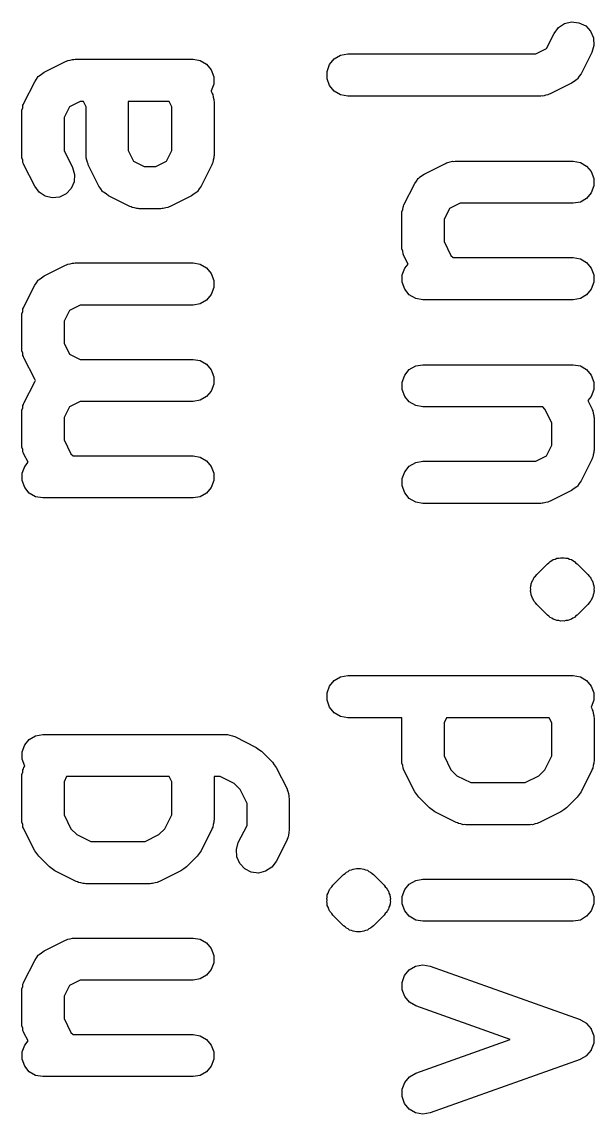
# Model space of a CAD drawing. Extents: x 10 to 287, y -200 to -10.
# Drawn here: x 169.767 to 171.8, y -91.083 to -87.2 of the extents above; entities that cross this region are included whole.
import ezdxf

# ---------------------------------------------------------------- set-up
doc = ezdxf.new("R2010")
doc.units = 0
doc.header["$MEASUREMENT"] = 0
doc.layers.add('BLACK', color=7, linetype='CONTINUOUS')

msp = doc.modelspace()

# ---------------------------------------------------------------- linework, layer by layer
at = {"layer": 'Black'}
for p, q in [((171.673, -87.22), (171.695, -87.2057)), ((171.695, -87.2057), (171.72, -87.1996)), ((171.72, -87.1996), (171.746, -87.2026)), ((171.746, -87.2026), (171.77, -87.2142)), ((171.77, -87.2142), (171.787, -87.2332)), ((171.631, -87.2948), (171.658, -87.2409)), ((171.658, -87.2409), (171.673, -87.22)), ((171.787, -87.2332), (171.798, -87.257)), ((171.799, -87.2831), (171.792, -87.308)), ((171.798, -87.257), (171.799, -87.2831)), ((169.952, -87.3336), (169.956, -87.3328)), ((169.956, -87.3328), (170.375, -87.3328)), ((170.375, -87.3328), (170.401, -87.3373)), ((170.86, -87.3513), (170.877, -87.3313)), ((170.877, -87.3313), (170.899, -87.3183)), ((170.899, -87.3183), (170.925, -87.3138)), ((170.925, -87.3138), (171.593, -87.3138)), ((171.593, -87.3138), (171.631, -87.2948)), ((171.792, -87.308), (171.754, -87.3842)), ((169.846, -87.3788), (169.922, -87.3407)), ((169.922, -87.3407), (169.926, -87.3395)), ((169.926, -87.3395), (169.93, -87.3373)), ((169.93, -87.3373), (169.939, -87.3358)), ((169.939, -87.3358), (169.947, -87.3333)), ((169.947, -87.3333), (169.952, -87.3336)), ((170.401, -87.3373), (170.423, -87.3504)), ((170.423, -87.3504), (170.44, -87.3703)), ((170.44, -87.3703), (170.449, -87.3948)), ((170.851, -87.3757), (170.86, -87.3513)), ((169.813, -87.4124), (169.819, -87.4035)), ((169.819, -87.4035), (169.825, -87.3943)), ((169.825, -87.3943), (169.827, -87.3931)), ((169.827, -87.3931), (169.828, -87.3914)), ((169.828, -87.3914), (169.837, -87.3854)), ((169.837, -87.3854), (169.846, -87.3788)), ((170.449, -87.3948), (170.449, -87.4208)), ((170.851, -87.4018), (170.851, -87.3757)), ((170.86, -87.4263), (170.851, -87.4018)), ((171.738, -87.4051), (171.729, -87.4112)), ((171.74, -87.4035), (171.738, -87.4051)), ((171.741, -87.4022), (171.74, -87.4035)), ((171.747, -87.393), (171.741, -87.4022)), ((171.754, -87.3842), (171.747, -87.393)), ((169.774, -87.4886), (169.813, -87.4124)), ((170.449, -87.4208), (170.44, -87.4453)), ((170.44, -87.4453), (170.44, -87.4456)), ((170.44, -87.4456), (170.442, -87.4505)), ((170.877, -87.4462), (170.86, -87.4263)), ((170.899, -87.4592), (170.877, -87.4462)), ((171.72, -87.4177), (171.644, -87.4558)), ((171.729, -87.4112), (171.72, -87.4177)), ((169.974, -87.4828), (169.936, -87.5018)), ((169.986, -87.4828), (169.974, -87.4828)), ((169.995, -87.5017), (169.986, -87.4828)), ((170.145, -87.4828), (170.145, -87.484)), ((170.29, -87.4828), (170.145, -87.4828)), ((170.145, -87.484), (170.145, -87.6568)), ((170.3, -87.5017), (170.29, -87.4828)), ((170.442, -87.4505), (170.443, -87.4546)), ((170.443, -87.4546), (170.445, -87.4583)), ((170.445, -87.4583), (170.447, -87.467)), ((170.447, -87.467), (170.449, -87.4754)), ((170.449, -87.4754), (170.449, -87.4797)), ((170.449, -87.4797), (170.45, -87.484)), ((170.45, -87.484), (170.45, -87.6745)), ((170.925, -87.4638), (170.899, -87.4592)), ((171.611, -87.4638), (170.925, -87.4638)), ((171.615, -87.463), (171.611, -87.4638)), ((171.619, -87.4633), (171.615, -87.463)), ((171.628, -87.4608), (171.619, -87.4633)), ((171.636, -87.4592), (171.628, -87.4608)), ((171.64, -87.4571), (171.636, -87.4592)), ((171.644, -87.4558), (171.64, -87.4571)), ((169.767, -87.5135), (169.77, -87.5051)), ((169.767, -87.5178), (169.767, -87.5135)), ((169.767, -87.5221), (169.767, -87.5178)), ((169.767, -87.6745), (169.767, -87.5221)), ((169.77, -87.5051), (169.771, -87.4964)), ((169.771, -87.4964), (169.773, -87.4927)), ((169.773, -87.4927), (169.774, -87.4886)), ((169.936, -87.5018), (169.917, -87.5398)), ((169.995, -87.6745), (169.995, -87.5017)), ((170.3, -87.6568), (170.3, -87.5017)), ((169.917, -87.5398), (169.917, -87.6568)), ((169.767, -87.6787), (169.767, -87.6745)), ((169.767, -87.683), (169.767, -87.6787)), ((169.917, -87.6568), (169.947, -87.7171)), ((169.996, -87.6787), (169.995, -87.6745)), ((169.996, -87.683), (169.996, -87.6787)), ((170.145, -87.6568), (170.164, -87.6948)), ((170.281, -87.6948), (170.3, -87.6568)), ((170.45, -87.6745), (170.449, -87.6787)), ((170.449, -87.6787), (170.449, -87.683)), ((169.77, -87.6915), (169.767, -87.683)), ((169.771, -87.7001), (169.77, -87.6915)), ((169.773, -87.7039), (169.771, -87.7001)), ((169.774, -87.708), (169.773, -87.7039)), ((169.813, -87.7842), (169.774, -87.708)), ((169.947, -87.7171), (169.954, -87.7421)), ((169.998, -87.6915), (169.996, -87.683)), ((170, -87.7001), (169.998, -87.6915)), ((170.002, -87.7039), (170, -87.7001)), ((170.003, -87.708), (170.002, -87.7039)), ((170.041, -87.7842), (170.003, -87.708)), ((170.164, -87.6948), (170.202, -87.7138)), ((170.202, -87.7138), (170.243, -87.7138)), ((170.243, -87.7138), (170.281, -87.6948)), ((170.442, -87.708), (170.404, -87.7842)), ((170.443, -87.7039), (170.442, -87.708)), ((170.445, -87.7001), (170.443, -87.7039)), ((170.447, -87.6915), (170.445, -87.7001)), ((170.449, -87.683), (170.447, -87.6915)), ((171.196, -87.7407), (171.272, -87.7026)), ((171.272, -87.7026), (171.276, -87.7014)), ((171.276, -87.7014), (171.28, -87.6992)), ((171.28, -87.6992), (171.289, -87.6977)), ((171.289, -87.6977), (171.297, -87.6952)), ((171.297, -87.6952), (171.302, -87.6955)), ((171.302, -87.6955), (171.306, -87.6947)), ((171.306, -87.6947), (171.725, -87.6947)), ((171.725, -87.6947), (171.751, -87.6992)), ((171.751, -87.6992), (171.773, -87.7123)), ((171.773, -87.7123), (171.79, -87.7322)), ((169.954, -87.7421), (169.953, -87.7681)), ((171.169, -87.7654), (171.175, -87.7562)), ((171.175, -87.7562), (171.177, -87.755)), ((171.177, -87.755), (171.178, -87.7533)), ((171.178, -87.7533), (171.187, -87.7473)), ((171.187, -87.7473), (171.196, -87.7407)), ((171.79, -87.7322), (171.799, -87.7567)), ((171.799, -87.7567), (171.799, -87.7827)), ((169.828, -87.8051), (169.813, -87.7842)), ((169.942, -87.792), (169.924, -87.8109)), ((169.953, -87.7681), (169.942, -87.792)), ((170.048, -87.793), (170.041, -87.7842)), ((170.054, -87.8022), (170.048, -87.793)), ((170.397, -87.793), (170.391, -87.8022)), ((170.404, -87.7842), (170.397, -87.793)), ((171.124, -87.8505), (171.163, -87.7743)), ((171.163, -87.7743), (171.169, -87.7654)), ((171.799, -87.7827), (171.79, -87.8072)), ((169.85, -87.8195), (169.828, -87.8051)), ((169.875, -87.8255), (169.85, -87.8195)), ((169.901, -87.8226), (169.875, -87.8255)), ((169.924, -87.8109), (169.901, -87.8226)), ((170.055, -87.8035), (170.054, -87.8022)), ((170.057, -87.8051), (170.055, -87.8035)), ((170.066, -87.8112), (170.057, -87.8051)), ((170.075, -87.8177), (170.066, -87.8112)), ((170.151, -87.8558), (170.075, -87.8177)), ((170.37, -87.8177), (170.294, -87.8558)), ((170.379, -87.8112), (170.37, -87.8177)), ((170.388, -87.8051), (170.379, -87.8112)), ((170.39, -87.8035), (170.388, -87.8051)), ((170.391, -87.8022), (170.39, -87.8035)), ((171.773, -87.8272), (171.751, -87.8402)), ((171.79, -87.8072), (171.773, -87.8272)), ((170.155, -87.8571), (170.151, -87.8558)), ((170.159, -87.8592), (170.155, -87.8571)), ((170.167, -87.8608), (170.159, -87.8592)), ((170.176, -87.8633), (170.167, -87.8608)), ((170.18, -87.863), (170.176, -87.8633)), ((170.184, -87.8638), (170.18, -87.863)), ((170.261, -87.8638), (170.184, -87.8638)), ((170.265, -87.863), (170.261, -87.8638)), ((170.269, -87.8633), (170.265, -87.863)), ((170.278, -87.8608), (170.269, -87.8633)), ((170.286, -87.8592), (170.278, -87.8608)), ((170.29, -87.8571), (170.286, -87.8592)), ((170.294, -87.8558), (170.29, -87.8571)), ((171.117, -87.8754), (171.12, -87.867)), ((171.117, -87.8797), (171.117, -87.8754)), ((171.12, -87.867), (171.121, -87.8583)), ((171.121, -87.8583), (171.123, -87.8546)), ((171.123, -87.8546), (171.124, -87.8505)), ((171.286, -87.8637), (171.267, -87.9017)), ((171.324, -87.8447), (171.286, -87.8637)), ((171.725, -87.8447), (171.324, -87.8447)), ((171.751, -87.8402), (171.725, -87.8447)), ((171.117, -87.884), (171.117, -87.8797)), ((171.117, -87.9983), (171.117, -87.884)), ((171.267, -87.9017), (171.267, -87.9806)), ((171.267, -87.9806), (171.291, -88.0301)), ((171.117, -88.0025), (171.117, -87.9983)), ((171.117, -88.0069), (171.117, -88.0025)), ((171.12, -88.0153), (171.117, -88.0069)), ((171.121, -88.0239), (171.12, -88.0153)), ((171.123, -88.0277), (171.121, -88.0239)), ((171.124, -88.0318), (171.123, -88.0277)), ((171.139, -88.0605), (171.124, -88.0318)), ((171.291, -88.0301), (171.299, -88.0376)), ((169.846, -88.1026), (169.922, -88.0645)), ((169.922, -88.0645), (169.926, -88.0633)), ((169.926, -88.0633), (169.93, -88.0611)), ((169.93, -88.0611), (169.939, -88.0596)), ((169.939, -88.0596), (169.947, -88.0571)), ((169.947, -88.0571), (169.952, -88.0574)), ((169.952, -88.0574), (169.956, -88.0566)), ((169.956, -88.0566), (170.375, -88.0566)), ((170.375, -88.0566), (170.401, -88.0611)), ((170.401, -88.0611), (170.423, -88.0742)), ((171.127, -88.0751), (171.139, -88.0605)), ((171.299, -88.0376), (171.725, -88.0376)), ((171.725, -88.0376), (171.751, -88.0421)), ((171.751, -88.0421), (171.773, -88.0551)), ((171.773, -88.0551), (171.79, -88.0751)), ((169.828, -88.1153), (169.837, -88.1092)), ((169.837, -88.1092), (169.846, -88.1026)), ((170.423, -88.0742), (170.44, -88.0941)), ((170.44, -88.0941), (170.449, -88.1186)), ((171.118, -88.0995), (171.127, -88.0751)), ((171.118, -88.1256), (171.118, -88.0995)), ((171.79, -88.0751), (171.799, -88.0995)), ((171.799, -88.0995), (171.799, -88.1256)), ((169.774, -88.2124), (169.813, -88.1362)), ((169.813, -88.1362), (169.819, -88.1273)), ((169.819, -88.1273), (169.825, -88.1181)), ((169.825, -88.1181), (169.827, -88.1169)), ((169.827, -88.1169), (169.828, -88.1153)), ((170.449, -88.1446), (170.44, -88.1691)), ((170.449, -88.1186), (170.449, -88.1446)), ((171.127, -88.1501), (171.118, -88.1256)), ((171.799, -88.1256), (171.79, -88.1501)), ((170.44, -88.1691), (170.423, -88.1891)), ((171.143, -88.17), (171.127, -88.1501)), ((171.166, -88.183), (171.143, -88.17)), ((171.192, -88.1876), (171.166, -88.183)), ((171.751, -88.183), (171.725, -88.1876)), ((171.773, -88.17), (171.751, -88.183)), ((171.79, -88.1501), (171.773, -88.17)), ((169.77, -88.2289), (169.771, -88.2203)), ((169.771, -88.2203), (169.773, -88.2165)), ((169.773, -88.2165), (169.774, -88.2124)), ((169.936, -88.2256), (169.917, -88.2636)), ((169.974, -88.2066), (169.936, -88.2256)), ((170.375, -88.2066), (169.974, -88.2066)), ((170.401, -88.2021), (170.375, -88.2066)), ((170.423, -88.1891), (170.401, -88.2021)), ((171.725, -88.1876), (171.192, -88.1876)), ((169.767, -88.2373), (169.77, -88.2289)), ((169.767, -88.2416), (169.767, -88.2373)), ((169.767, -88.2459), (169.767, -88.2416)), ((169.767, -88.3602), (169.767, -88.2459)), ((169.917, -88.2636), (169.917, -88.3425)), ((169.917, -88.3425), (169.936, -88.3805)), ((169.767, -88.3644), (169.767, -88.3602)), ((169.767, -88.3688), (169.767, -88.3644)), ((169.77, -88.3772), (169.767, -88.3688)), ((169.771, -88.3858), (169.77, -88.3772)), ((169.936, -88.3805), (169.974, -88.3995)), ((169.773, -88.3896), (169.771, -88.3858)), ((169.774, -88.3937), (169.773, -88.3896)), ((169.813, -88.4699), (169.774, -88.3937)), ((169.974, -88.3995), (170.375, -88.3995)), ((170.375, -88.3995), (170.401, -88.404)), ((170.401, -88.404), (170.423, -88.417)), ((170.423, -88.417), (170.44, -88.437)), ((171.166, -88.423), (171.192, -88.4185)), ((171.192, -88.4185), (171.725, -88.4185)), ((171.725, -88.4185), (171.751, -88.423)), ((170.44, -88.437), (170.449, -88.4615)), ((171.118, -88.4805), (171.127, -88.456)), ((171.127, -88.456), (171.143, -88.4361)), ((171.143, -88.4361), (171.166, -88.423)), ((171.751, -88.423), (171.773, -88.4361)), ((171.773, -88.4361), (171.79, -88.456)), ((171.79, -88.456), (171.799, -88.4805)), ((169.774, -88.5552), (169.813, -88.479)), ((169.816, -88.4745), (169.813, -88.4699)), ((169.813, -88.479), (169.816, -88.4745)), ((170.449, -88.4875), (170.44, -88.512)), ((170.449, -88.4615), (170.449, -88.4875)), ((171.118, -88.5065), (171.118, -88.4805)), ((171.799, -88.4805), (171.799, -88.5065)), ((170.423, -88.5319), (170.401, -88.545)), ((170.44, -88.512), (170.423, -88.5319)), ((171.127, -88.531), (171.118, -88.5065)), ((171.143, -88.551), (171.127, -88.531)), ((171.79, -88.531), (171.778, -88.5456)), ((171.799, -88.5065), (171.79, -88.531)), ((169.767, -88.5802), (169.77, -88.5718)), ((169.77, -88.5718), (169.771, -88.5631)), ((169.771, -88.5631), (169.773, -88.5594)), ((169.773, -88.5594), (169.774, -88.5552)), ((169.936, -88.5685), (169.917, -88.6065)), ((169.974, -88.5495), (169.936, -88.5685)), ((170.375, -88.5495), (169.974, -88.5495)), ((170.401, -88.545), (170.375, -88.5495)), ((171.166, -88.564), (171.143, -88.551)), ((171.192, -88.5685), (171.166, -88.564)), ((171.618, -88.5685), (171.192, -88.5685)), ((171.625, -88.576), (171.618, -88.5685)), ((171.778, -88.5456), (171.792, -88.5743)), ((171.792, -88.5743), (171.793, -88.5784)), ((169.767, -88.5845), (169.767, -88.5802)), ((169.767, -88.5888), (169.767, -88.5845)), ((169.767, -88.703), (169.767, -88.5888)), ((169.917, -88.6065), (169.917, -88.6853)), ((171.65, -88.6255), (171.625, -88.576)), ((171.793, -88.5784), (171.795, -88.5822)), ((171.795, -88.5822), (171.797, -88.5908)), ((171.797, -88.5908), (171.799, -88.5992)), ((171.799, -88.5992), (171.799, -88.6036)), ((171.799, -88.6036), (171.8, -88.6078)), ((171.8, -88.6078), (171.8, -88.7221)), ((171.65, -88.7044), (171.65, -88.6255)), ((169.917, -88.6853), (169.941, -88.7348)), ((169.767, -88.7073), (169.767, -88.703)), ((169.767, -88.7116), (169.767, -88.7073)), ((169.77, -88.72), (169.767, -88.7116)), ((169.771, -88.7287), (169.77, -88.72)), ((169.773, -88.7324), (169.771, -88.7287)), ((171.631, -88.7424), (171.65, -88.7044)), ((171.799, -88.7307), (171.797, -88.7391)), ((171.8, -88.7221), (171.799, -88.7264)), ((171.799, -88.7264), (171.799, -88.7307)), ((169.774, -88.7366), (169.773, -88.7324)), ((169.789, -88.7653), (169.774, -88.7366)), ((169.777, -88.7798), (169.789, -88.7653)), ((169.941, -88.7348), (169.949, -88.7423)), ((169.949, -88.7423), (170.375, -88.7423)), ((170.375, -88.7423), (170.401, -88.7469)), ((170.401, -88.7469), (170.423, -88.7599)), ((170.423, -88.7599), (170.44, -88.7798)), ((171.143, -88.7789), (171.166, -88.7659)), ((171.166, -88.7659), (171.192, -88.7614)), ((171.192, -88.7614), (171.593, -88.7614)), ((171.593, -88.7614), (171.631, -88.7424)), ((171.792, -88.7556), (171.754, -88.8318)), ((171.793, -88.7515), (171.792, -88.7556)), ((171.795, -88.7477), (171.793, -88.7515)), ((171.797, -88.7391), (171.795, -88.7477)), ((169.768, -88.8043), (169.777, -88.7798)), ((169.768, -88.8304), (169.768, -88.8043)), ((170.44, -88.7798), (170.449, -88.8043)), ((170.449, -88.8043), (170.449, -88.8304)), ((171.118, -88.8234), (171.127, -88.7989)), ((171.127, -88.7989), (171.143, -88.7789)), ((169.777, -88.8548), (169.768, -88.8304)), ((170.449, -88.8304), (170.44, -88.8548)), ((171.118, -88.8494), (171.118, -88.8234)), ((171.747, -88.8407), (171.741, -88.8499)), ((171.754, -88.8318), (171.747, -88.8407)), ((169.793, -88.8748), (169.777, -88.8548)), ((169.816, -88.8878), (169.793, -88.8748)), ((170.423, -88.8748), (170.401, -88.8878)), ((170.44, -88.8548), (170.423, -88.8748)), ((171.127, -88.8739), (171.118, -88.8494)), ((171.143, -88.8938), (171.127, -88.8739)), ((171.72, -88.8654), (171.644, -88.9035)), ((171.729, -88.8588), (171.72, -88.8654)), ((171.738, -88.8527), (171.729, -88.8588)), ((171.74, -88.8511), (171.738, -88.8527)), ((171.741, -88.8499), (171.74, -88.8511)), ((169.842, -88.8923), (169.816, -88.8878)), ((170.375, -88.8923), (169.842, -88.8923)), ((170.401, -88.8878), (170.375, -88.8923)), ((171.166, -88.9069), (171.143, -88.8938)), ((171.192, -88.9114), (171.166, -88.9069)), ((171.611, -88.9114), (171.192, -88.9114)), ((171.615, -88.9106), (171.611, -88.9114)), ((171.619, -88.9109), (171.615, -88.9106)), ((171.628, -88.9084), (171.619, -88.9109)), ((171.636, -88.9069), (171.628, -88.9084)), ((171.64, -88.9047), (171.636, -88.9069)), ((171.644, -88.9035), (171.64, -88.9047)), ((171.639, -89.1224), (171.644, -89.1178)), ((171.644, -89.1178), (171.65, -89.115)), ((171.65, -89.115), (171.655, -89.1113)), ((171.655, -89.1113), (171.661, -89.1096)), ((171.661, -89.1096), (171.667, -89.1068)), ((171.667, -89.1068), (171.674, -89.1062)), ((171.674, -89.1062), (171.68, -89.1045)), ((171.68, -89.1045), (171.687, -89.1051)), ((171.687, -89.1051), (171.693, -89.1045)), ((171.693, -89.1045), (171.7, -89.1062)), ((171.7, -89.1062), (171.706, -89.1068)), ((171.706, -89.1068), (171.712, -89.1096)), ((171.712, -89.1096), (171.719, -89.1113)), ((171.719, -89.1113), (171.724, -89.115)), ((171.724, -89.115), (171.73, -89.1178)), ((171.73, -89.1178), (171.734, -89.1224)), ((171.596, -89.1643), (171.634, -89.1262)), ((171.634, -89.1262), (171.639, -89.1224)), ((171.734, -89.1224), (171.74, -89.1262)), ((171.74, -89.1262), (171.778, -89.1643)), ((171.576, -89.1979), (171.579, -89.192)), ((171.579, -89.192), (171.581, -89.1856)), ((171.581, -89.1856), (171.583, -89.1829)), ((171.583, -89.1829), (171.584, -89.1798)), ((171.584, -89.1798), (171.586, -89.1773)), ((171.586, -89.1773), (171.587, -89.1743)), ((171.587, -89.1743), (171.592, -89.1697)), ((171.592, -89.1697), (171.596, -89.1643)), ((171.778, -89.1643), (171.782, -89.1697)), ((171.782, -89.1697), (171.786, -89.1743)), ((171.786, -89.1743), (171.788, -89.1773)), ((171.788, -89.1773), (171.79, -89.1798)), ((171.79, -89.1798), (171.791, -89.1829)), ((171.791, -89.1829), (171.793, -89.1856)), ((171.793, -89.1856), (171.795, -89.192)), ((171.795, -89.192), (171.797, -89.1979)), ((171.574, -89.2108), (171.575, -89.2076)), ((171.575, -89.2173), (171.574, -89.2108)), ((171.574, -89.2239), (171.575, -89.2173)), ((171.575, -89.2271), (171.574, -89.2239)), ((171.575, -89.2043), (171.576, -89.2012)), ((171.575, -89.2076), (171.575, -89.2043)), ((171.575, -89.2304), (171.575, -89.2271)), ((171.576, -89.2335), (171.575, -89.2304)), ((171.576, -89.2012), (171.576, -89.1979)), ((171.576, -89.2367), (171.576, -89.2335)), ((171.797, -89.1979), (171.798, -89.2012)), ((171.798, -89.2335), (171.797, -89.2367)), ((171.798, -89.2012), (171.799, -89.2043)), ((171.799, -89.2304), (171.798, -89.2335)), ((171.799, -89.2043), (171.799, -89.2076)), ((171.799, -89.2076), (171.8, -89.2108)), ((171.8, -89.2108), (171.799, -89.2173)), ((171.799, -89.2173), (171.8, -89.2239)), ((171.8, -89.2239), (171.799, -89.2271)), ((171.799, -89.2271), (171.799, -89.2304)), ((171.579, -89.2427), (171.576, -89.2367)), ((171.581, -89.249), (171.579, -89.2427)), ((171.583, -89.2517), (171.581, -89.249)), ((171.584, -89.2548), (171.583, -89.2517)), ((171.586, -89.2574), (171.584, -89.2548)), ((171.587, -89.2604), (171.586, -89.2574)), ((171.592, -89.265), (171.587, -89.2604)), ((171.596, -89.2704), (171.592, -89.265)), ((171.634, -89.3085), (171.596, -89.2704)), ((171.778, -89.2704), (171.74, -89.3085)), ((171.782, -89.265), (171.778, -89.2704)), ((171.786, -89.2604), (171.782, -89.265)), ((171.788, -89.2574), (171.786, -89.2604)), ((171.79, -89.2548), (171.788, -89.2574)), ((171.791, -89.2517), (171.79, -89.2548)), ((171.793, -89.249), (171.791, -89.2517)), ((171.795, -89.2427), (171.793, -89.249)), ((171.797, -89.2367), (171.795, -89.2427)), ((171.639, -89.3122), (171.634, -89.3085)), ((171.644, -89.3169), (171.639, -89.3122)), ((171.734, -89.3122), (171.73, -89.3169)), ((171.74, -89.3085), (171.734, -89.3122)), ((171.65, -89.3196), (171.644, -89.3169)), ((171.655, -89.3234), (171.65, -89.3196)), ((171.661, -89.3251), (171.655, -89.3234)), ((171.667, -89.3279), (171.661, -89.3251)), ((171.674, -89.3284), (171.667, -89.3279)), ((171.68, -89.3301), (171.674, -89.3284)), ((171.687, -89.3296), (171.68, -89.3301)), ((171.693, -89.3301), (171.687, -89.3296)), ((171.7, -89.3284), (171.693, -89.3301)), ((171.706, -89.3279), (171.7, -89.3284)), ((171.712, -89.3251), (171.706, -89.3279)), ((171.719, -89.3234), (171.712, -89.3251)), ((171.724, -89.3196), (171.719, -89.3234)), ((171.73, -89.3169), (171.724, -89.3196)), ((170.86, -89.5608), (170.877, -89.5408)), ((170.877, -89.5408), (170.899, -89.5278)), ((170.899, -89.5278), (170.925, -89.5233)), ((170.925, -89.5233), (171.725, -89.5233)), ((171.725, -89.5233), (171.751, -89.5278)), ((171.751, -89.5278), (171.773, -89.5408)), ((171.773, -89.5408), (171.79, -89.5608)), ((170.851, -89.5853), (170.86, -89.5608)), ((170.851, -89.6113), (170.851, -89.5853)), ((171.79, -89.5608), (171.799, -89.5853)), ((171.799, -89.5853), (171.799, -89.6113)), ((170.86, -89.6358), (170.851, -89.6113)), ((171.799, -89.6113), (171.79, -89.6358)), ((170.877, -89.6557), (170.86, -89.6358)), ((170.899, -89.6688), (170.877, -89.6557)), ((171.79, -89.6358), (171.79, -89.6361)), ((171.79, -89.6361), (171.792, -89.6409)), ((171.792, -89.6409), (171.793, -89.6451)), ((171.793, -89.6451), (171.795, -89.6488)), ((171.795, -89.6488), (171.797, -89.6575)), ((171.797, -89.6575), (171.799, -89.6659)), ((170.925, -89.6733), (170.899, -89.6688)), ((171.117, -89.6733), (170.925, -89.6733)), ((171.117, -89.6745), (171.117, -89.6733)), ((171.117, -89.8269), (171.117, -89.6745)), ((171.276, -89.6733), (171.267, -89.6922)), ((171.267, -89.6922), (171.267, -89.8092)), ((171.64, -89.6733), (171.276, -89.6733)), ((171.65, -89.6922), (171.64, -89.6733)), ((171.65, -89.8092), (171.65, -89.6922)), ((171.799, -89.6659), (171.799, -89.6702)), ((171.799, -89.6702), (171.8, -89.6745)), ((171.8, -89.6745), (171.8, -89.8269)), ((169.793, -89.7504), (169.816, -89.7373)), ((169.816, -89.7373), (169.842, -89.7328)), ((169.842, -89.7328), (170.489, -89.7328)), ((170.489, -89.7328), (170.493, -89.7336)), ((170.493, -89.7336), (170.498, -89.7333)), ((170.498, -89.7333), (170.506, -89.7358)), ((170.506, -89.7358), (170.515, -89.7373)), ((170.515, -89.7373), (170.519, -89.7395)), ((170.519, -89.7395), (170.523, -89.7407)), ((170.523, -89.7407), (170.599, -89.7788)), ((169.768, -89.7948), (169.777, -89.7703)), ((169.777, -89.7703), (169.793, -89.7504)), ((170.599, -89.7788), (170.609, -89.786)), ((169.768, -89.8208), (169.768, -89.7948)), ((170.609, -89.786), (170.618, -89.7929)), ((170.618, -89.7929), (170.657, -89.831)), ((171.267, -89.8092), (171.291, -89.8586)), ((171.625, -89.8586), (171.65, -89.8092)), ((169.777, -89.8453), (169.768, -89.8208)), ((169.771, -89.8583), (169.773, -89.8546)), ((169.773, -89.8546), (169.774, -89.8505)), ((169.774, -89.8505), (169.777, -89.8456)), ((169.777, -89.8456), (169.777, -89.8453)), ((170.657, -89.831), (170.663, -89.8408)), ((170.663, -89.8408), (170.671, -89.8505)), ((170.671, -89.8505), (170.709, -89.9266)), ((171.117, -89.8311), (171.117, -89.8269)), ((171.117, -89.8354), (171.117, -89.8311)), ((171.12, -89.8439), (171.117, -89.8354)), ((171.121, -89.8525), (171.12, -89.8439)), ((171.123, -89.8563), (171.121, -89.8525)), ((171.124, -89.8604), (171.123, -89.8563)), ((171.793, -89.8563), (171.792, -89.8604)), ((171.795, -89.8525), (171.793, -89.8563)), ((171.797, -89.8439), (171.795, -89.8525)), ((171.799, -89.8354), (171.797, -89.8439)), ((171.8, -89.8269), (171.799, -89.8311)), ((171.799, -89.8311), (171.799, -89.8354)), ((169.767, -89.8754), (169.77, -89.867)), ((169.767, -89.8797), (169.767, -89.8754)), ((169.767, -89.884), (169.767, -89.8797)), ((169.767, -90.0364), (169.767, -89.884)), ((169.77, -89.867), (169.771, -89.8583)), ((169.926, -89.8828), (169.917, -89.9017)), ((170.29, -89.8828), (169.926, -89.8828)), ((170.3, -89.9017), (170.29, -89.8828)), ((170.471, -89.8828), (170.45, -89.8828)), ((170.45, -89.8828), (170.45, -89.884)), ((170.45, -89.884), (170.45, -90.0364)), ((170.521, -89.9075), (170.471, -89.8828)), ((171.163, -89.9366), (171.124, -89.8604)), ((171.291, -89.8586), (171.312, -89.8795)), ((171.312, -89.8795), (171.362, -89.9042)), ((171.555, -89.9042), (171.604, -89.8795)), ((171.604, -89.8795), (171.625, -89.8586)), ((171.792, -89.8604), (171.754, -89.9366)), ((169.917, -89.9017), (169.917, -90.0187)), ((170.3, -90.0187), (170.3, -89.9017)), ((170.542, -89.9284), (170.521, -89.9075)), ((170.567, -89.9779), (170.542, -89.9284)), ((170.709, -89.9266), (170.71, -89.9308)), ((170.71, -89.9308), (170.712, -89.9345)), ((170.712, -89.9345), (170.714, -89.9432)), ((171.362, -89.9042), (171.555, -89.9042)), ((170.714, -89.9432), (170.716, -89.9516)), ((170.716, -89.9516), (170.716, -89.9559)), ((170.716, -89.9559), (170.717, -89.9602)), ((170.717, -89.9602), (170.717, -90.0745)), ((171.17, -89.9462), (171.163, -89.9366)), ((171.177, -89.9561), (171.17, -89.9462)), ((171.215, -89.9942), (171.177, -89.9561)), ((171.74, -89.9561), (171.702, -89.9942)), ((171.747, -89.9462), (171.74, -89.9561)), ((171.754, -89.9366), (171.747, -89.9462)), ((170.567, -90.0568), (170.567, -89.9779)), ((171.225, -90.0011), (171.215, -89.9942)), ((171.234, -90.0082), (171.225, -90.0011)), ((171.31, -90.0463), (171.234, -90.0082)), ((171.682, -90.0082), (171.606, -90.0463)), ((171.692, -90.0011), (171.682, -90.0082)), ((171.702, -89.9942), (171.692, -90.0011)), ((169.767, -90.0406), (169.767, -90.0364)), ((169.767, -90.045), (169.767, -90.0406)), ((169.77, -90.0534), (169.767, -90.045)), ((169.917, -90.0187), (169.941, -90.0681)), ((170.275, -90.0681), (170.3, -90.0187)), ((170.449, -90.045), (170.447, -90.0534)), ((170.45, -90.0364), (170.449, -90.0406)), ((170.449, -90.0406), (170.449, -90.045)), ((171.315, -90.0476), (171.31, -90.0463)), ((171.318, -90.0497), (171.315, -90.0476)), ((171.327, -90.0512), (171.318, -90.0497)), ((171.335, -90.0537), (171.327, -90.0512)), ((171.59, -90.0512), (171.581, -90.0537)), ((171.598, -90.0497), (171.59, -90.0512)), ((171.602, -90.0476), (171.598, -90.0497)), ((171.606, -90.0463), (171.602, -90.0476)), ((169.771, -90.062), (169.77, -90.0534)), ((169.773, -90.0658), (169.771, -90.062)), ((169.774, -90.0699), (169.773, -90.0658)), ((169.813, -90.1461), (169.774, -90.0699)), ((169.941, -90.0681), (169.962, -90.089)), ((169.962, -90.089), (170.012, -90.1138)), ((170.205, -90.1138), (170.254, -90.089)), ((170.254, -90.089), (170.275, -90.0681)), ((170.442, -90.0699), (170.404, -90.1461)), ((170.443, -90.0658), (170.442, -90.0699)), ((170.445, -90.062), (170.443, -90.0658)), ((170.447, -90.0534), (170.445, -90.062)), ((170.536, -90.1171), (170.567, -90.0568)), ((170.716, -90.0831), (170.714, -90.0915)), ((170.717, -90.0745), (170.716, -90.0787)), ((170.716, -90.0787), (170.716, -90.0831)), ((171.34, -90.0535), (171.335, -90.0537)), ((171.344, -90.0542), (171.34, -90.0535)), ((171.573, -90.0542), (171.344, -90.0542)), ((171.577, -90.0535), (171.573, -90.0542)), ((171.581, -90.0537), (171.577, -90.0535)), ((170.012, -90.1138), (170.205, -90.1138)), ((170.529, -90.1421), (170.536, -90.1171)), ((170.709, -90.108), (170.671, -90.1842)), ((170.71, -90.1039), (170.709, -90.108)), ((170.712, -90.1001), (170.71, -90.1039)), ((170.714, -90.0915), (170.712, -90.1001)), ((169.82, -90.1558), (169.813, -90.1461)), ((169.827, -90.1656), (169.82, -90.1558)), ((169.865, -90.2037), (169.827, -90.1656)), ((170.39, -90.1656), (170.352, -90.2037)), ((170.397, -90.1558), (170.39, -90.1656)), ((170.404, -90.1461), (170.397, -90.1558)), ((170.531, -90.1681), (170.529, -90.1421)), ((169.875, -90.2106), (169.865, -90.2037)), ((170.352, -90.2037), (170.342, -90.2106)), ((170.541, -90.192), (170.531, -90.1681)), ((170.559, -90.2109), (170.541, -90.192)), ((170.655, -90.2051), (170.633, -90.2195)), ((170.671, -90.1842), (170.655, -90.2051)), ((169.884, -90.2177), (169.875, -90.2106)), ((169.96, -90.2558), (169.884, -90.2177)), ((170.332, -90.2177), (170.256, -90.2558)), ((170.342, -90.2106), (170.332, -90.2177)), ((170.582, -90.2226), (170.559, -90.2109)), ((170.608, -90.2255), (170.582, -90.2226)), ((170.633, -90.2195), (170.608, -90.2255)), ((170.872, -90.2691), (170.91, -90.231)), ((170.91, -90.231), (170.915, -90.2272)), ((170.915, -90.2272), (170.92, -90.2226)), ((170.92, -90.2226), (170.926, -90.2198)), ((170.926, -90.2198), (170.931, -90.216)), ((170.931, -90.216), (170.938, -90.2143)), ((170.938, -90.2143), (170.944, -90.2116)), ((170.944, -90.2116), (170.95, -90.211)), ((170.95, -90.211), (170.956, -90.2093)), ((170.956, -90.2093), (170.963, -90.2099)), ((170.963, -90.2099), (170.97, -90.2093)), ((170.97, -90.2093), (170.976, -90.211)), ((170.976, -90.211), (170.982, -90.2116)), ((170.982, -90.2116), (170.988, -90.2143)), ((170.988, -90.2143), (170.995, -90.216)), ((170.995, -90.216), (171, -90.2198)), ((171, -90.2198), (171.006, -90.2226)), ((171.006, -90.2226), (171.011, -90.2272)), ((171.011, -90.2272), (171.016, -90.231)), ((171.016, -90.231), (171.054, -90.2691)), ((169.965, -90.2571), (169.96, -90.2558)), ((169.968, -90.2592), (169.965, -90.2571)), ((169.977, -90.2608), (169.968, -90.2592)), ((169.985, -90.2633), (169.977, -90.2608)), ((169.99, -90.263), (169.985, -90.2633)), ((169.994, -90.2638), (169.99, -90.263)), ((170.223, -90.2638), (169.994, -90.2638)), ((170.227, -90.263), (170.223, -90.2638)), ((170.231, -90.2633), (170.227, -90.263)), ((170.24, -90.2608), (170.231, -90.2633)), ((170.248, -90.2592), (170.24, -90.2608)), ((170.252, -90.2571), (170.248, -90.2592)), ((170.256, -90.2558), (170.252, -90.2571)), ((170.86, -90.2846), (170.862, -90.2821)), ((170.862, -90.2821), (170.863, -90.2791)), ((170.863, -90.2791), (170.868, -90.2744)), ((170.868, -90.2744), (170.872, -90.2691)), ((171.054, -90.2691), (171.058, -90.2744)), ((171.058, -90.2744), (171.063, -90.2791)), ((171.063, -90.2791), (171.064, -90.2821)), ((171.064, -90.2821), (171.066, -90.2846)), ((171.127, -90.2846), (171.143, -90.2646)), ((171.143, -90.2646), (171.166, -90.2516)), ((171.166, -90.2516), (171.192, -90.2471)), ((171.192, -90.2471), (171.725, -90.2471)), ((171.725, -90.2471), (171.751, -90.2516)), ((171.751, -90.2516), (171.773, -90.2646)), ((171.773, -90.2646), (171.79, -90.2846)), ((170.85, -90.3156), (170.851, -90.3124)), ((170.851, -90.3221), (170.85, -90.3156)), ((170.85, -90.3286), (170.851, -90.3221)), ((170.851, -90.3091), (170.852, -90.306)), ((170.851, -90.3124), (170.851, -90.3091)), ((170.852, -90.3027), (170.855, -90.2967)), ((170.852, -90.306), (170.852, -90.3027)), ((170.855, -90.2967), (170.857, -90.2904)), ((170.857, -90.2904), (170.859, -90.2877)), ((170.859, -90.2877), (170.86, -90.2846)), ((171.066, -90.2846), (171.067, -90.2877)), ((171.067, -90.2877), (171.069, -90.2904)), ((171.069, -90.2904), (171.071, -90.2967)), ((171.071, -90.2967), (171.074, -90.3027)), ((171.074, -90.3027), (171.074, -90.306)), ((171.074, -90.306), (171.075, -90.3091)), ((171.075, -90.3091), (171.075, -90.3124)), ((171.075, -90.3124), (171.076, -90.3156)), ((171.076, -90.3156), (171.075, -90.3221)), ((171.075, -90.3221), (171.076, -90.3286)), ((171.118, -90.3091), (171.127, -90.2846)), ((171.118, -90.3351), (171.118, -90.3091)), ((171.79, -90.2846), (171.799, -90.3091)), ((171.799, -90.3091), (171.799, -90.3351)), ((170.851, -90.3318), (170.85, -90.3286)), ((170.851, -90.3351), (170.851, -90.3318)), ((170.852, -90.3382), (170.851, -90.3351)), ((170.852, -90.3415), (170.852, -90.3382)), ((170.855, -90.3475), (170.852, -90.3415)), ((170.857, -90.3538), (170.855, -90.3475)), ((170.859, -90.3565), (170.857, -90.3538)), ((170.86, -90.3596), (170.859, -90.3565)), ((170.862, -90.3621), (170.86, -90.3596)), ((171.066, -90.3596), (171.064, -90.3621)), ((171.067, -90.3565), (171.066, -90.3596)), ((171.069, -90.3538), (171.067, -90.3565)), ((171.071, -90.3475), (171.069, -90.3538)), ((171.074, -90.3415), (171.071, -90.3475)), ((171.075, -90.3351), (171.074, -90.3382)), ((171.074, -90.3382), (171.074, -90.3415)), ((171.076, -90.3286), (171.075, -90.3318)), ((171.075, -90.3318), (171.075, -90.3351)), ((171.127, -90.3596), (171.118, -90.3351)), ((171.143, -90.3795), (171.127, -90.3596)), ((171.79, -90.3596), (171.773, -90.3795)), ((171.799, -90.3351), (171.79, -90.3596)), ((170.863, -90.3651), (170.862, -90.3621)), ((170.868, -90.3698), (170.863, -90.3651)), ((170.872, -90.3751), (170.868, -90.3698)), ((170.91, -90.4132), (170.872, -90.3751)), ((171.054, -90.3751), (171.016, -90.4132)), ((171.058, -90.3698), (171.054, -90.3751)), ((171.063, -90.3651), (171.058, -90.3698)), ((171.064, -90.3621), (171.063, -90.3651)), ((171.166, -90.3926), (171.143, -90.3795)), ((171.192, -90.3971), (171.166, -90.3926)), ((171.725, -90.3971), (171.192, -90.3971)), ((171.751, -90.3926), (171.725, -90.3971)), ((171.773, -90.3795), (171.751, -90.3926)), ((170.915, -90.417), (170.91, -90.4132)), ((170.92, -90.4216), (170.915, -90.417)), ((170.926, -90.4244), (170.92, -90.4216)), ((170.931, -90.4282), (170.926, -90.4244)), ((170.938, -90.4299), (170.931, -90.4282)), ((170.944, -90.4326), (170.938, -90.4299)), ((170.95, -90.4332), (170.944, -90.4326)), ((170.956, -90.4349), (170.95, -90.4332)), ((170.963, -90.4343), (170.956, -90.4349)), ((170.97, -90.4349), (170.963, -90.4343)), ((170.976, -90.4332), (170.97, -90.4349)), ((170.982, -90.4326), (170.976, -90.4332)), ((170.988, -90.4299), (170.982, -90.4326)), ((170.995, -90.4282), (170.988, -90.4299)), ((171, -90.4244), (170.995, -90.4282)), ((171.006, -90.4216), (171, -90.4244)), ((171.011, -90.417), (171.006, -90.4216)), ((171.016, -90.4132), (171.011, -90.417)), ((169.846, -90.5026), (169.922, -90.4645)), ((169.922, -90.4645), (169.926, -90.4633)), ((169.926, -90.4633), (169.93, -90.4611)), ((169.93, -90.4611), (169.939, -90.4596)), ((169.939, -90.4596), (169.947, -90.4571)), ((169.947, -90.4571), (169.952, -90.4574)), ((169.952, -90.4574), (169.956, -90.4566)), ((169.956, -90.4566), (170.375, -90.4566)), ((170.375, -90.4566), (170.401, -90.4611)), ((170.401, -90.4611), (170.423, -90.4742)), ((170.423, -90.4742), (170.44, -90.4941)), ((169.825, -90.5181), (169.827, -90.5169)), ((169.827, -90.5169), (169.828, -90.5153)), ((169.828, -90.5153), (169.837, -90.5092)), ((169.837, -90.5092), (169.846, -90.5026)), ((170.44, -90.4941), (170.449, -90.5186)), ((169.774, -90.6124), (169.813, -90.5362)), ((169.813, -90.5362), (169.819, -90.5273)), ((169.819, -90.5273), (169.825, -90.5181)), ((170.449, -90.5446), (170.44, -90.5691)), ((170.449, -90.5186), (170.449, -90.5446)), ((171.165, -90.5565), (171.191, -90.5519)), ((171.191, -90.5519), (171.217, -90.5562)), ((171.217, -90.5562), (171.75, -90.7467)), ((170.423, -90.5891), (170.401, -90.6021)), ((170.44, -90.5691), (170.423, -90.5891)), ((171.118, -90.6143), (171.126, -90.5898)), ((171.126, -90.5898), (171.143, -90.5697)), ((171.143, -90.5697), (171.165, -90.5565)), ((169.767, -90.6373), (169.77, -90.6289)), ((169.77, -90.6289), (169.771, -90.6203)), ((169.771, -90.6203), (169.773, -90.6165)), ((169.773, -90.6165), (169.774, -90.6124)), ((169.936, -90.6256), (169.917, -90.6636)), ((169.974, -90.6066), (169.936, -90.6256)), ((170.375, -90.6066), (169.974, -90.6066)), ((170.401, -90.6021), (170.375, -90.6066)), ((171.118, -90.6403), (171.118, -90.6143)), ((169.767, -90.6416), (169.767, -90.6373)), ((169.767, -90.6459), (169.767, -90.6416)), ((169.767, -90.7602), (169.767, -90.6459)), ((169.917, -90.6636), (169.917, -90.7425)), ((171.127, -90.6647), (171.118, -90.6403)), ((171.144, -90.6846), (171.127, -90.6647)), ((171.166, -90.6975), (171.144, -90.6846)), ((171.502, -90.8173), (171.166, -90.6975)), ((169.917, -90.7425), (169.941, -90.792)), ((171.75, -90.7467), (171.751, -90.7469)), ((171.751, -90.7469), (171.751, -90.747)), ((171.751, -90.747), (171.762, -90.7533)), ((169.767, -90.7645), (169.767, -90.7602)), ((169.767, -90.7688), (169.767, -90.7645)), ((169.77, -90.7772), (169.767, -90.7688)), ((169.771, -90.7858), (169.77, -90.7772)), ((169.773, -90.7896), (169.771, -90.7858)), ((171.762, -90.7533), (171.773, -90.7596)), ((171.773, -90.7596), (171.773, -90.7599)), ((171.773, -90.7599), (171.773, -90.7602)), ((171.773, -90.7602), (171.781, -90.7699)), ((171.781, -90.7699), (171.79, -90.7794)), ((171.79, -90.7794), (171.79, -90.7799)), ((171.79, -90.7799), (171.79, -90.7802)), ((171.79, -90.7802), (171.794, -90.7921)), ((169.774, -90.7937), (169.773, -90.7896)), ((169.789, -90.8224), (169.774, -90.7937)), ((169.777, -90.837), (169.789, -90.8224)), ((169.941, -90.792), (169.949, -90.7995)), ((169.949, -90.7995), (170.375, -90.7995)), ((170.375, -90.7995), (170.401, -90.804)), ((170.401, -90.804), (170.423, -90.817)), ((170.423, -90.817), (170.44, -90.837)), ((171.166, -90.9372), (171.502, -90.8173)), ((171.794, -90.7921), (171.799, -90.8039)), ((171.799, -90.8039), (171.799, -90.8043)), ((171.799, -90.8043), (171.799, -90.8048)), ((171.799, -90.8048), (171.799, -90.8173)), ((171.799, -90.8173), (171.799, -90.8299)), ((169.768, -90.8615), (169.777, -90.837)), ((169.768, -90.8875), (169.768, -90.8615)), ((170.44, -90.837), (170.449, -90.8615)), ((170.449, -90.8615), (170.449, -90.8875)), ((171.781, -90.8648), (171.773, -90.8745)), ((171.79, -90.8552), (171.781, -90.8648)), ((171.794, -90.8426), (171.79, -90.8544)), ((171.79, -90.8544), (171.79, -90.8548)), ((171.79, -90.8548), (171.79, -90.8552)), ((171.799, -90.8308), (171.794, -90.8426)), ((171.799, -90.8299), (171.799, -90.8303)), ((171.799, -90.8303), (171.799, -90.8308)), ((169.777, -90.912), (169.768, -90.8875)), ((170.449, -90.8875), (170.44, -90.912)), ((171.75, -90.888), (171.217, -91.0784)), ((171.751, -90.8877), (171.75, -90.888)), ((171.762, -90.8813), (171.751, -90.8877)), ((171.751, -90.8877), (171.751, -90.8877)), ((171.773, -90.8751), (171.762, -90.8813)), ((171.773, -90.8745), (171.773, -90.8747)), ((171.773, -90.8747), (171.773, -90.8751)), ((169.793, -90.9319), (169.777, -90.912)), ((169.816, -90.945), (169.793, -90.9319)), ((170.423, -90.9319), (170.401, -90.945)), ((170.44, -90.912), (170.423, -90.9319)), ((171.144, -90.9501), (171.166, -90.9372)), ((169.842, -90.9495), (169.816, -90.945)), ((170.375, -90.9495), (169.842, -90.9495)), ((170.401, -90.945), (170.375, -90.9495)), ((171.118, -90.9943), (171.127, -90.9699)), ((171.127, -90.9699), (171.144, -90.9501)), ((171.118, -91.0204), (171.118, -90.9943)), ((171.126, -91.0449), (171.118, -91.0204)), ((171.143, -91.065), (171.126, -91.0449)), ((171.165, -91.0781), (171.143, -91.065)), ((171.191, -91.0828), (171.165, -91.0781)), ((171.217, -91.0784), (171.191, -91.0828))]:
    msp.add_line(p, q, dxfattribs=at)

doc.saveas('drawing.dxf')
